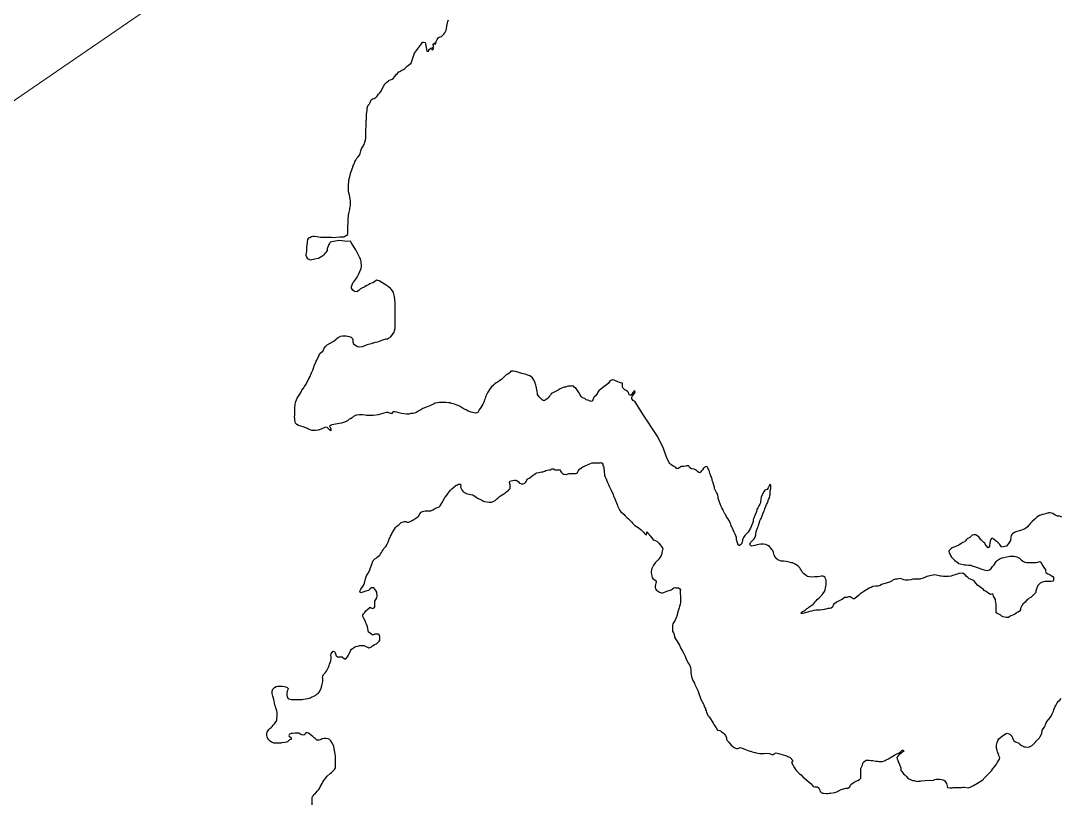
# Model space of a CAD drawing. Header units: metres. Extents: x 263924 to 318888, y 5017073 to 5064560.
# Drawn here: x 268781 to 273638, y 5035656 to 5039290 of the extents above; entities that cross this region are included whole.
import ezdxf

# ---------------------------------------------------------------- set-up
doc = ezdxf.new("R2010")
doc.units = ezdxf.units.M
doc.header["$LTSCALE"] = 38
doc.layers.add('1', color=7, linetype='Continuous', lineweight=25)
doc.layers.add('60', color=7, linetype='Continuous', lineweight=13)

msp = doc.modelspace()

# ---------------------------------------------------------------- linework, layer by layer
at = {"layer": '1'}
for points in [[(270768.38, 5039245.95), (270770.38, 5039253.95), (270772.38, 5039264.95), (270774.38, 5039272.95), (270775.38, 5039279.95), (270777.38, 5039286.95), (270780.38, 5039293.95)], [(270521.38, 5039020.95), (270529.38, 5039029.95), (270534.38, 5039036.95), (270540.38, 5039041.95), (270547.38, 5039050.95), (270552.38, 5039053.95), (270562.38, 5039058.95), (270569.38, 5039062.95), (270576.38, 5039067.95), (270587.38, 5039078.95), (270592.38, 5039082.95), (270605.38, 5039091.95), (270621.38, 5039138.95), (270654.38, 5039182.95), (270658.38, 5039189.95), (270663.38, 5039190.95), (270670.38, 5039188.95), (270672.38, 5039182.95), (270678.38, 5039147.95), (270688.38, 5039147.95), (270688.38, 5039155.95), (270700.38, 5039163.95), (270702.38, 5039154.95), (270709.38, 5039158.95), (270706.38, 5039166.95), (270711.38, 5039169.95), (270707.38, 5039179.95), (270716.38, 5039186.95), (270717.38, 5039179.95), (270720.38, 5039186.95), (270724.38, 5039196.95), (270727.38, 5039202.95), (270732.38, 5039209.95), (270736.38, 5039213.95), (270741.38, 5039214.95), (270747.38, 5039216.95), (270752.38, 5039220.95), (270758.38, 5039226.95), (270763.38, 5039233.95), (270768.38, 5039245.95)], [(270373.38, 5038691.96), (270377.38, 5038699.96), (270385.38, 5038712.96), (270387.38, 5038717.96), (270388.38, 5038722.96), (270390.38, 5038727.96), (270391.38, 5038732.96), (270393.38, 5038743.96), (270394.38, 5038755.96), (270394.38, 5038767.96), (270395.38, 5038811.96), (270395.38, 5038823.96), (270396.38, 5038829.96), (270396.38, 5038846.96), (270397.38, 5038852.96), (270399.38, 5038872.96), (270400.38, 5038881.96), (270401.38, 5038886.96), (270404.38, 5038895.96), (270410.38, 5038902.96), (270413.38, 5038907.96), (270417.38, 5038916.96), (270420.38, 5038921.96), (270425.38, 5038924.96), (270432.38, 5038927.96), (270442.38, 5038933.96), (270447.38, 5038937.96), (270453.38, 5038946.96), (270458.38, 5038953.96), (270463.38, 5038959.96), (270469.38, 5038970.96), (270473.38, 5038978.96), (270479.38, 5038988.96), (270484.38, 5038994.96), (270492.38, 5039002.96), (270498.38, 5039007.96), (270503.38, 5039012.96), (270508.38, 5039013.96), (270516.38, 5039016.96), (270521.38, 5039020.95)], [(270164.38, 5038282.96), (270173.38, 5038281.96), (270181.38, 5038279.96), (270233.38, 5038279.96), (270239.38, 5038278.96), (270272.38, 5038280.96), (270282.38, 5038280.96), (270291.38, 5038281.96), (270309.38, 5038292.96), (270309.38, 5038328.96), (270311.38, 5038346.96), (270311.38, 5038362.96), (270313.38, 5038382.96), (270315.38, 5038396.96), (270317.38, 5038402.96), (270318.38, 5038408.96), (270319.38, 5038415.96), (270321.38, 5038426.96), (270321.38, 5038448.96), (270319.38, 5038466.96), (270317.38, 5038476.96), (270313.38, 5038490.96), (270312.38, 5038495.96), (270312.38, 5038521.96), (270314.38, 5038539.96), (270316.38, 5038552.96), (270318.38, 5038561.96), (270322.38, 5038576.96), (270324.38, 5038586.96), (270332.38, 5038606.96), (270333.38, 5038611.96), (270340.38, 5038625.96), (270342.38, 5038630.96), (270347.38, 5038639.96), (270351.38, 5038647.96), (270356.38, 5038653.96), (270364.38, 5038662.96), (270367.38, 5038669.96), (270370.38, 5038682.96), (270373.38, 5038691.96)], [(270365.38, 5038183.95), (270362.38, 5038188.95), (270356.38, 5038201.95), (270347.38, 5038219.95), (270343.38, 5038225.95), (270333.38, 5038242.95), (270325.38, 5038254.95), (270322.38, 5038260.95), (270307.38, 5038259.96), (270267.38, 5038263.96), (270227.38, 5038256.96), (270223.38, 5038249.96), (270219.38, 5038241.96), (270213.38, 5038225.96), (270212.38, 5038216.96), (270207.38, 5038207.96), (270201.38, 5038202.96), (270197.38, 5038196.96), (270193.38, 5038191.96), (270187.38, 5038189.96), (270172.38, 5038180.96), (270163.38, 5038177.96), (270139.38, 5038173.96), (270134.38, 5038172.96), (270122.38, 5038178.96), (270117.38, 5038186.96), (270114.38, 5038193.96), (270114.38, 5038200.96), (270116.38, 5038205.96), (270118.38, 5038214.96), (270118.38, 5038235.96), (270119.38, 5038240.96), (270121.38, 5038257.96), (270123.38, 5038268.96), (270127.38, 5038275.96), (270132.38, 5038278.96), (270139.38, 5038282.96), (270145.38, 5038283.96), (270154.38, 5038283.96), (270164.38, 5038282.96)], [(270512.38, 5038036.95), (270508.38, 5038040.95), (270499.38, 5038047.95), (270494.38, 5038051.95), (270488.38, 5038055.95), (270481.38, 5038059.95), (270468.38, 5038068.95), (270455.38, 5038075.95), (270449.38, 5038077.95), (270444.38, 5038078.95), (270437.38, 5038074.95), (270427.38, 5038066.95), (270420.38, 5038064.95), (270412.38, 5038061.95), (270406.38, 5038057.95), (270398.38, 5038053.95), (270390.38, 5038048.95), (270385.38, 5038046.95), (270374.38, 5038041.95), (270368.38, 5038037.95), (270362.38, 5038032.95), (270357.38, 5038028.95), (270351.38, 5038024.95), (270341.38, 5038026.95), (270333.38, 5038031.95), (270326.38, 5038041.95), (270326.38, 5038049.95), (270329.38, 5038057.95), (270333.38, 5038065.95), (270338.38, 5038072.95), (270350.38, 5038088.95), (270356.38, 5038098.95), (270359.38, 5038104.95), (270366.38, 5038119.95), (270370.38, 5038129.95), (270371.38, 5038134.95), (270373.38, 5038140.95), (270372.38, 5038165.95), (270368.38, 5038177.95), (270365.38, 5038183.95)], [(270285.38, 5037818.95), (270301.38, 5037818.95), (270307.38, 5037817.95), (270316.38, 5037815.95), (270324.38, 5037812.95), (270330.38, 5037808.95), (270333.38, 5037799.95), (270333.38, 5037791.95), (270336.38, 5037781.95), (270342.38, 5037776.95), (270350.38, 5037771.95), (270355.38, 5037768.95), (270363.38, 5037767.95), (270378.38, 5037769.95), (270383.38, 5037770.95), (270396.38, 5037776.95), (270405.38, 5037780.95), (270420.38, 5037783.95), (270426.38, 5037785.95), (270431.38, 5037786.95), (270437.38, 5037788.95), (270449.38, 5037791.95), (270473.38, 5037799.95), (270478.38, 5037801.95), (270484.38, 5037802.95), (270489.38, 5037804.95), (270494.38, 5037805.95), (270499.38, 5037807.95), (270510.38, 5037814.95), (270525.38, 5037836.95), (270527.38, 5037841.95), (270530.38, 5037852.95), (270531.38, 5037859.95), (270531.38, 5037973.95), (270529.38, 5037988.95), (270527.38, 5038002.95), (270526.38, 5038008.95), (270523.38, 5038020.95), (270518.38, 5038029.95), (270512.38, 5038036.95)], [(270061.38, 5037432.96), (270060.38, 5037440.96), (270061.38, 5037448.96), (270061.38, 5037481.96), (270063.38, 5037499.96), (270066.38, 5037511.96), (270072.38, 5037527.96), (270081.38, 5037542.96), (270092.38, 5037558.96), (270095.38, 5037564.96), (270103.38, 5037576.96), (270107.38, 5037581.96), (270114.38, 5037593.96), (270127.38, 5037619.96), (270134.38, 5037632.96), (270137.38, 5037638.96), (270140.38, 5037645.96), (270146.38, 5037658.96), (270150.38, 5037672.96), (270152.38, 5037678.96), (270159.38, 5037695.96), (270161.38, 5037700.96), (270164.38, 5037705.96), (270169.38, 5037715.96), (270172.38, 5037720.96), (270174.38, 5037725.96), (270179.38, 5037735.96), (270187.38, 5037744.96), (270192.38, 5037745.96), (270196.38, 5037753.96), (270199.38, 5037760.96), (270205.38, 5037769.96), (270212.38, 5037776.96), (270241.38, 5037792.96), (270246.38, 5037795.95), (270255.38, 5037803.95), (270259.38, 5037807.95), (270264.38, 5037810.95), (270275.38, 5037816.95), (270285.38, 5037818.95)], [(271245.39, 5037529.94), (271240.39, 5037524.94), (271232.39, 5037518.94), (271227.39, 5037515.94), (271222.39, 5037516.94), (271217.39, 5037519.94), (271203.39, 5037533.94), (271196.39, 5037544.94), (271195.39, 5037549.94), (271194.39, 5037558.94), (271192.39, 5037566.94), (271191.39, 5037575.94), (271190.39, 5037580.94), (271187.39, 5037590.94), (271185.39, 5037595.94), (271184.39, 5037600.94), (271177.39, 5037614.94), (271172.39, 5037622.94), (271166.39, 5037627.94), (271159.39, 5037632.94), (271146.39, 5037636.94), (271138.39, 5037639.94), (271128.39, 5037641.94), (271123.39, 5037643.94), (271108.39, 5037647.94), (271103.39, 5037649.94), (271093.39, 5037651.95), (271082.39, 5037654.95), (271076.39, 5037654.95), (271071.39, 5037653.95), (271066.39, 5037647.95), (271062.39, 5037642.95), (271054.39, 5037638.95), (271048.39, 5037634.95), (271034.39, 5037620.95), (271027.39, 5037614.95), (271020.39, 5037609.95), (271012.39, 5037604.95), (271003.39, 5037599.95), (270996.39, 5037594.95)], [(271805.4, 5037238.94), (271796.4, 5037257.94), (271785.4, 5037293.94), (271757.4, 5037346.94), (271687.4, 5037452.94), (271652.4, 5037510.94), (271643.4, 5037517.94), (271637.4, 5037524.94), (271637.4, 5037532.94), (271639.4, 5037538.94), (271647.4, 5037548.94), (271652.4, 5037556.94), (271651.4, 5037561.94), (271645.4, 5037558.94), (271641.4, 5037554.94), (271637.4, 5037546.94), (271633.4, 5037541.94), (271625.4, 5037541.94), (271622.4, 5037547.94), (271621.4, 5037554.94), (271616.4, 5037559.94), (271610.4, 5037563.94), (271604.4, 5037566.94), (271594.4, 5037575.94), (271593.4, 5037581.94), (271593.4, 5037597.94), (271583.4, 5037599.94), (271578.4, 5037601.94), (271571.4, 5037604.94), (271554.4, 5037611.94), (271548.4, 5037613.94), (271543.4, 5037612.94), (271538.4, 5037610.94), (271534.4, 5037606.94), (271526.4, 5037596.94), (271516.4, 5037588.94), (271508.4, 5037583.94), (271490.4, 5037568.94), (271484.4, 5037564.94), (271480.4, 5037560.94)], [(270996.39, 5037594.95), (270990.39, 5037588.95), (270980.39, 5037580.95), (270974.39, 5037573.95), (270963.39, 5037555.95), (270953.39, 5037534.95), (270952.39, 5037529.95), (270948.39, 5037519.95), (270946.39, 5037513.95), (270944.39, 5037508.95), (270940.39, 5037500.95), (270936.39, 5037491.95), (270931.39, 5037484.95), (270923.39, 5037472.95), (270920.39, 5037466.95), (270916.39, 5037460.95), (270907.39, 5037457.95), (270899.39, 5037458.95), (270891.39, 5037460.95), (270886.39, 5037462.95), (270881.39, 5037463.95), (270872.39, 5037467.95), (270867.39, 5037469.95), (270862.39, 5037472.95), (270857.39, 5037474.95), (270848.39, 5037479.95), (270843.39, 5037482.95), (270834.39, 5037488.95), (270824.39, 5037493.95), (270819.39, 5037495.95), (270807.39, 5037499.95), (270794.39, 5037503.95), (270787.39, 5037505.95), (270780.39, 5037506.95), (270767.39, 5037507.95), (270737.39, 5037507.95), (270728.39, 5037506.95), (270718.39, 5037504.95), (270713.39, 5037501.95), (270698.39, 5037495.95)], [(271480.4, 5037560.94), (271478.4, 5037555.94), (271474.4, 5037548.94), (271465.4, 5037537.94), (271460.4, 5037533.94), (271457.4, 5037528.94), (271454.4, 5037520.94), (271453.4, 5037515.94), (271447.4, 5037512.94), (271441.4, 5037514.94), (271436.4, 5037516.94), (271430.4, 5037518.94), (271423.4, 5037520.94), (271416.4, 5037525.94), (271411.4, 5037528.94), (271404.4, 5037531.94), (271400.4, 5037535.94), (271395.4, 5037543.94), (271389.4, 5037553.94), (271385.4, 5037559.94), (271379.4, 5037567.94), (271376.4, 5037572.94), (271369.4, 5037577.94), (271363.4, 5037583.94), (271358.4, 5037585.94), (271353.4, 5037584.94), (271341.4, 5037584.94), (271334.4, 5037581.94), (271326.4, 5037579.94), (271320.4, 5037578.94), (271308.4, 5037574.94), (271302.4, 5037571.94), (271292.4, 5037565.94), (271280.39, 5037558.94), (271264.39, 5037550.94), (271260.39, 5037547.94), (271256.39, 5037542.94), (271254.39, 5037540.94), (271250.39, 5037535.94), (271245.39, 5037529.94)], [(270698.39, 5037495.95), (270692.39, 5037492.95), (270676.39, 5037486.95), (270670.39, 5037484.95), (270665.39, 5037481.95), (270660.39, 5037479.95), (270655.39, 5037476.95), (270646.39, 5037470.95), (270641.39, 5037468.95), (270636.39, 5037465.95), (270628.39, 5037460.95), (270620.39, 5037457.95), (270613.39, 5037455.95), (270604.38, 5037455.95), (270594.38, 5037453.95), (270584.38, 5037453.95), (270560.38, 5037456.95), (270553.38, 5037457.95), (270543.38, 5037460.95), (270537.38, 5037462.95), (270528.38, 5037464.95), (270522.38, 5037463.95), (270517.38, 5037459.95), (270514.38, 5037454.95), (270509.38, 5037455.95), (270497.38, 5037461.95), (270490.38, 5037460.95), (270477.38, 5037457.95), (270472.38, 5037456.95), (270462.38, 5037452.95), (270451.38, 5037450.95), (270427.38, 5037446.95), (270403.38, 5037446.95), (270397.38, 5037447.95), (270390.38, 5037448.95), (270377.38, 5037449.95), (270363.38, 5037449.95), (270350.38, 5037448.95), (270345.38, 5037446.95), (270336.38, 5037441.95)], [(270336.38, 5037441.95), (270329.38, 5037436.95), (270321.38, 5037431.95), (270316.38, 5037429.95), (270308.38, 5037422.95), (270299.38, 5037417.95), (270294.38, 5037415.95), (270289.38, 5037414.95), (270284.38, 5037412.95), (270279.38, 5037411.95), (270268.38, 5037409.95), (270244.38, 5037405.95), (270235.38, 5037403.95), (270228.38, 5037400.95), (270224.38, 5037396.95), (270228.38, 5037387.95), (270229.38, 5037382.95), (270229.38, 5037375.95), (270223.38, 5037379.95), (270218.38, 5037385.95), (270213.38, 5037390.95), (270206.38, 5037392.95), (270201.38, 5037391.95), (270191.38, 5037385.95), (270184.38, 5037382.95), (270171.38, 5037378.96), (270158.38, 5037376.96), (270149.38, 5037376.96), (270141.38, 5037377.96), (270133.38, 5037379.96), (270125.38, 5037383.96), (270120.38, 5037386.96), (270100.38, 5037394.96), (270090.38, 5037396.96), (270078.38, 5037400.96), (270071.38, 5037404.96), (270065.38, 5037411.96), (270063.38, 5037417.96), (270061.38, 5037424.96), (270061.38, 5037432.96)], [(271221.39, 5037184.94), (271229.39, 5037187.94), (271234.39, 5037189.94), (271241.39, 5037191.94), (271252.39, 5037192.94), (271257.39, 5037193.94), (271263.39, 5037197.94), (271270.39, 5037198.94), (271278.39, 5037192.94), (271301.39, 5037192.94), (271303.39, 5037186.94), (271306.39, 5037181.94), (271310.39, 5037177.94), (271316.39, 5037173.94), (271321.39, 5037172.94), (271329.39, 5037171.94), (271334.39, 5037172.94), (271343.39, 5037175.94), (271359.39, 5037176.94), (271373.39, 5037176.94), (271378.4, 5037177.94), (271383.4, 5037180.94), (271387.4, 5037189.94), (271389.4, 5037194.94), (271396.4, 5037199.94), (271402.4, 5037204.94), (271408.4, 5037207.94), (271443.4, 5037222.94), (271451.4, 5037225.94), (271463.4, 5037226.94), (271488.4, 5037226.94), (271493.4, 5037227.94), (271498.4, 5037224.94), (271500.4, 5037219.94), (271501.4, 5037213.94), (271504.4, 5037208.94), (271505.4, 5037203.94), (271506.4, 5037196.94), (271507.4, 5037191.94), (271507.4, 5037182.94)], [(272012.4, 5037143.94), (272011.4, 5037149.94), (272008.4, 5037157.94), (272006.4, 5037165.94), (272001.4, 5037177.94), (271999.4, 5037184.94), (271997.4, 5037189.94), (271995.4, 5037195.94), (271991.4, 5037201.94), (271989.4, 5037206.94), (271984.4, 5037208.94), (271975.4, 5037204.94), (271971.4, 5037200.94), (271967.4, 5037193.94), (271962.4, 5037188.94), (271958.4, 5037183.94), (271954.4, 5037179.94), (271949.4, 5037180.94), (271943.4, 5037185.94), (271939.4, 5037189.94), (271933.4, 5037193.94), (271928.4, 5037195.94), (271915.4, 5037198.94), (271908.4, 5037202.94), (271902.4, 5037212.94), (271893.4, 5037211.94), (271888.4, 5037210.94), (271879.4, 5037209.94), (271866.4, 5037209.94), (271861.4, 5037204.94), (271853.4, 5037199.94), (271848.4, 5037198.94), (271843.4, 5037200.94), (271840.4, 5037205.94), (271833.4, 5037209.94), (271825.4, 5037213.94), (271819.4, 5037217.94), (271814.4, 5037222.94), (271810.4, 5037227.94), (271805.4, 5037238.94)], [(270998.39, 5037050.95), (271005.39, 5037057.95), (271010.39, 5037061.95), (271018.39, 5037068.95), (271023.39, 5037072.95), (271030.39, 5037076.95), (271038.39, 5037080.95), (271043.39, 5037084.95), (271047.39, 5037088.95), (271052.39, 5037091.95), (271058.39, 5037095.95), (271063.39, 5037101.95), (271067.39, 5037106.95), (271068.39, 5037118.95), (271067.39, 5037124.95), (271065.39, 5037134.95), (271066.39, 5037139.95), (271073.39, 5037142.94), (271088.39, 5037145.94), (271094.39, 5037144.94), (271099.39, 5037143.94), (271106.39, 5037136.94), (271112.39, 5037131.94), (271120.39, 5037127.94), (271129.39, 5037127.94), (271136.39, 5037130.94), (271140.39, 5037134.94), (271144.39, 5037139.94), (271146.39, 5037144.94), (271147.39, 5037149.94), (271159.39, 5037155.94), (271170.39, 5037164.94), (271175.39, 5037167.94), (271180.39, 5037171.94), (271186.39, 5037175.94), (271193.39, 5037178.94), (271201.39, 5037180.94), (271208.39, 5037182.94), (271215.39, 5037183.94), (271221.39, 5037184.94)], [(271507.4, 5037182.94), (271508.4, 5037172.94), (271508.4, 5037165.94), (271512.4, 5037160.94), (271514.4, 5037154.94), (271522.4, 5037134.94), (271527.4, 5037124.94), (271529.4, 5037119.94), (271532.4, 5037114.94), (271535.4, 5037107.94), (271539.4, 5037098.94), (271549.4, 5037078.94), (271551.4, 5037072.94), (271557.4, 5037058.94), (271560.4, 5037050.94), (271562.4, 5037045.94), (271564.4, 5037039.94), (271567.4, 5037031.94), (271569.4, 5037025.94), (271574.4, 5037016.94), (271577.4, 5037009.94), (271580.4, 5037003.94), (271585.4, 5036996.94), (271591.4, 5036992.94), (271600.4, 5036984.94), (271604.4, 5036979.94), (271613.4, 5036970.94), (271620.4, 5036964.94), (271634.4, 5036950.94), (271639.4, 5036944.94), (271646.4, 5036937.94), (271651.4, 5036933.94), (271658.4, 5036928.94), (271670.4, 5036920.94), (271680.4, 5036912.94), (271690.4, 5036901.94), (271695.4, 5036895.94), (271700.4, 5036890.94), (271705.4, 5036889.94), (271707.4, 5036895.94)], [(270746.39, 5037032.95), (270750.39, 5037040.95), (270753.39, 5037047.95), (270761.39, 5037060.95), (270765.39, 5037066.95), (270772.39, 5037075.95), (270778.39, 5037084.95), (270783.39, 5037090.95), (270789.39, 5037098.95), (270795.39, 5037104.95), (270804.39, 5037112.95), (270816.39, 5037121.95), (270822.39, 5037123.95), (270827.39, 5037125.95), (270835.39, 5037126.95), (270837.39, 5037120.95), (270836.39, 5037112.95), (270838.39, 5037106.95), (270842.39, 5037099.95), (270847.39, 5037093.95), (270852.39, 5037088.95), (270860.39, 5037084.95), (270867.39, 5037081.95), (270876.39, 5037079.95), (270883.39, 5037078.95), (270894.39, 5037076.95), (270900.39, 5037071.95), (270907.39, 5037066.95), (270915.39, 5037061.95), (270921.39, 5037058.95), (270926.39, 5037055.95), (270938.39, 5037050.95), (270943.39, 5037047.95), (270949.39, 5037045.95), (270959.39, 5037043.95), (270970.39, 5037041.95), (270980.39, 5037042.95), (270985.39, 5037044.95), (270992.39, 5037047.95), (270998.39, 5037050.95)], [(272146.4, 5036844.93), (272139.4, 5036839.93), (272134.4, 5036840.93), (272131.4, 5036847.93), (272129.4, 5036856.93), (272126.4, 5036866.93), (272126.4, 5036872.93), (272125.4, 5036877.93), (272123.4, 5036885.93), (272119.4, 5036892.93), (272115.4, 5036901.93), (272109.4, 5036912.93), (272106.4, 5036920.93), (272103.4, 5036927.93), (272101.4, 5036932.93), (272097.4, 5036944.93), (272090.4, 5036958.93), (272085.4, 5036965.93), (272079.4, 5036974.93), (272075.4, 5036982.94), (272071.4, 5036987.94), (272067.4, 5036994.94), (272064.4, 5037000.94), (272061.4, 5037007.94), (272057.4, 5037015.94), (272054.4, 5037022.94), (272045.4, 5037046.94), (272043.4, 5037051.94), (272040.4, 5037059.94), (272039.4, 5037067.94), (272038.4, 5037074.94), (272035.4, 5037082.94), (272032.4, 5037087.94), (272029.4, 5037093.94), (272026.4, 5037100.94), (272023.4, 5037106.94), (272022.4, 5037111.94), (272019.4, 5037121.94), (272014.4, 5037136.94), (272012.4, 5037143.94)], [(272268.41, 5037036.93), (272271.41, 5037043.93), (272275.41, 5037054.93), (272279.41, 5037062.93), (272281.41, 5037071.93), (272282.41, 5037076.93), (272282.41, 5037088.93), (272283.41, 5037095.93), (272286.41, 5037106.93), (272286.41, 5037123.93), (272281.41, 5037124.93), (272278.41, 5037118.93), (272274.41, 5037109.93), (272268.41, 5037101.93), (272258.41, 5037098.93), (272252.41, 5037089.93), (272240.41, 5037065.93), (272239.41, 5037056.93), (272238.41, 5037044.93), (272237.41, 5037038.93), (272234.41, 5037032.93), (272230.41, 5037025.93), (272225.41, 5037016.93), (272221.41, 5037007.93), (272219.41, 5036998.93), (272217.41, 5036993.93), (272211.41, 5036979.93), (272206.41, 5036967.93), (272204.41, 5036961.93), (272203.41, 5036951.93), (272190.4, 5036921.93), (272180.4, 5036901.93), (272165.4, 5036886.93), (272161.4, 5036881.93), (272158.4, 5036876.93), (272154.4, 5036866.93), (272153.4, 5036860.93), (272151.4, 5036854.93), (272150.4, 5036849.93), (272146.4, 5036844.93)], [(270474.38, 5036819.95), (270478.38, 5036826.95), (270486.38, 5036835.95), (270491.38, 5036842.95), (270494.38, 5036849.95), (270497.38, 5036855.95), (270501.38, 5036864.95), (270503.38, 5036870.95), (270507.38, 5036877.95), (270509.38, 5036883.95), (270513.38, 5036890.95), (270515.38, 5036896.95), (270522.38, 5036908.95), (270532.38, 5036924.95), (270538.38, 5036929.95), (270543.38, 5036932.95), (270547.38, 5036936.95), (270554.38, 5036942.95), (270558.38, 5036946.95), (270574.38, 5036952.95), (270580.38, 5036951.95), (270587.38, 5036949.95), (270593.38, 5036948.95), (270598.38, 5036950.95), (270603.38, 5036953.95), (270610.38, 5036956.95), (270617.38, 5036960.95), (270631.38, 5036970.95), (270639.38, 5036977.95), (270645.38, 5036987.95), (270652.38, 5036995.95), (270658.38, 5036998.95), (270670.38, 5037002.95), (270697.39, 5037002.95), (270707.39, 5037006.95), (270714.39, 5037010.95), (270726.39, 5037017.95), (270734.39, 5037019.95), (270740.39, 5037024.95), (270746.39, 5037032.95)], [(272299.41, 5036806.93), (272295.41, 5036816.93), (272291.41, 5036820.93), (272287.41, 5036825.93), (272280.41, 5036834.93), (272271.41, 5036840.93), (272262.41, 5036844.93), (272251.41, 5036846.93), (272245.41, 5036846.93), (272239.41, 5036845.93), (272229.41, 5036844.93), (272222.4, 5036842.93), (272216.4, 5036841.93), (272211.4, 5036840.93), (272204.4, 5036838.93), (272196.4, 5036837.93), (272190.4, 5036839.93), (272187.4, 5036845.93), (272191.4, 5036853.93), (272197.4, 5036860.93), (272208.4, 5036870.93), (272212.41, 5036879.93), (272215.41, 5036889.93), (272218.41, 5036904.93), (272222.41, 5036918.93), (272225.41, 5036924.93), (272227.41, 5036929.93), (272229.41, 5036936.93), (272231.41, 5036944.93), (272235.41, 5036955.93), (272238.41, 5036961.93), (272241.41, 5036966.93), (272246.41, 5036978.93), (272249.41, 5036987.93), (272253.41, 5036998.93), (272256.41, 5037004.93), (272258.41, 5037010.93), (272260.41, 5037015.93), (272266.41, 5037031.93), (272268.41, 5037036.93)], [(273645.42, 5036972.92), (273636.42, 5036976.92), (273631.42, 5036977.92), (273625.42, 5036977.92), (273619.42, 5036979.92), (273614.42, 5036981.92), (273603.42, 5036989.92), (273597.42, 5036991.92), (273591.42, 5036992.92), (273585.42, 5036992.92), (273580.42, 5036991.92), (273573.42, 5036989.92), (273564.42, 5036986.92), (273556.42, 5036984.92), (273546.42, 5036981.92), (273541.42, 5036979.92), (273529.42, 5036971.92), (273519.42, 5036963.92), (273507.42, 5036951.92), (273499.42, 5036944.92), (273496.42, 5036939.92), (273492.42, 5036935.93), (273485.42, 5036926.93), (273476.42, 5036919.93), (273469.42, 5036915.93), (273453.42, 5036910.93), (273447.42, 5036908.93), (273436.42, 5036905.93), (273431.42, 5036903.93)], [(271707.4, 5036895.94), (271707.4, 5036903.94), (271716.4, 5036894.94), (271718.4, 5036889.94), (271722.4, 5036885.94), (271728.4, 5036877.94), (271735.4, 5036869.94), (271740.4, 5036865.94), (271746.4, 5036863.94), (271753.4, 5036859.94), (271762.4, 5036850.94), (271768.4, 5036843.94), (271773.4, 5036837.94), (271777.4, 5036832.94), (271781.4, 5036825.94), (271779.4, 5036819.94), (271777.4, 5036807.94), (271776.4, 5036802.94), (271773.4, 5036792.94), (271769.4, 5036785.94), (271759.4, 5036773.94), (271749.4, 5036762.94), (271745.4, 5036758.94), (271737.4, 5036747.94), (271734.4, 5036742.94), (271730.4, 5036732.94), (271728.4, 5036724.94), (271727.4, 5036718.94), (271727.4, 5036712.94), (271728.4, 5036705.94), (271729.4, 5036697.94), (271731.4, 5036690.94), (271735.4, 5036685.94), (271746.4, 5036678.94), (271750.4, 5036674.94), (271750.4, 5036668.94), (271749.4, 5036663.94), (271747.4, 5036658.94), (271745.4, 5036650.94), (271745.4, 5036643.94)], [(273220.42, 5036881.93), (273215.42, 5036877.93), (273210.42, 5036874.93), (273205.42, 5036872.93), (273199.42, 5036866.93), (273195.42, 5036861.93), (273190.42, 5036857.93), (273183.42, 5036853.93), (273178.42, 5036850.93), (273170.42, 5036845.93), (273164.42, 5036841.93), (273138.42, 5036830.93), (273133.42, 5036828.93), (273128.42, 5036825.93), (273119.42, 5036816.93), (273118.42, 5036811.93), (273119.42, 5036805.93), (273123.42, 5036798.93), (273126.42, 5036792.93), (273130.42, 5036785.93), (273144.42, 5036771.93), (273150.42, 5036767.93), (273155.42, 5036763.93), (273165.42, 5036756.93), (273171.42, 5036754.93), (273184.42, 5036750.93), (273191.42, 5036749.93), (273198.42, 5036749.93), (273210.42, 5036748.93), (273221.42, 5036747.93), (273226.42, 5036745.93), (273232.42, 5036743.93), (273237.42, 5036741.93), (273242.42, 5036740.93), (273251.42, 5036736.93), (273262.42, 5036732.93), (273267.42, 5036730.93), (273276.42, 5036728.93), (273283.42, 5036726.93), (273289.42, 5036724.93)], [(273431.42, 5036903.93), (273424.42, 5036900.93), (273417.42, 5036895.93), (273412.42, 5036891.93), (273409.42, 5036886.93), (273407.42, 5036880.93), (273407.42, 5036874.93), (273406.42, 5036868.93), (273405.42, 5036863.93), (273397.42, 5036848.93), (273387.42, 5036836.93), (273385.42, 5036836.93), (273364.42, 5036832.93), (273362.42, 5036834.93), (273356.42, 5036844.93), (273347.42, 5036853.93), (273338.42, 5036860.93), (273334.42, 5036864.93), (273327.42, 5036869.93), (273322.42, 5036873.93), (273317.42, 5036872.93), (273311.42, 5036861.93), (273309.42, 5036851.93), (273308.42, 5036841.93), (273307.42, 5036833.93), (273302.42, 5036828.93), (273292.42, 5036840.93), (273288.42, 5036845.93), (273285.42, 5036850.93), (273281.42, 5036854.93), (273272.42, 5036862.93), (273267.42, 5036866.93), (273262.42, 5036873.93), (273260.42, 5036878.93), (273254.42, 5036882.93), (273249.42, 5036886.93), (273244.42, 5036889.93), (273234.42, 5036889.93), (273226.42, 5036887.93), (273220.42, 5036881.93)], [(270446.38, 5036601.95), (270445.38, 5036621.95), (270440.38, 5036630.95), (270436.38, 5036635.95), (270430.38, 5036641.95), (270425.38, 5036642.95), (270419.38, 5036641.95), (270412.38, 5036635.95), (270406.38, 5036629.95), (270400.38, 5036628.95), (270393.38, 5036626.95), (270384.38, 5036623.95), (270374.38, 5036620.95), (270369.38, 5036619.95), (270366.38, 5036624.95), (270367.38, 5036629.95), (270370.38, 5036635.95), (270377.38, 5036646.95), (270384.38, 5036655.95), (270387.38, 5036663.95), (270390.38, 5036678.95), (270392.38, 5036683.95), (270396.38, 5036697.95), (270401.38, 5036706.95), (270405.38, 5036712.95), (270411.38, 5036722.95), (270413.38, 5036727.95), (270414.38, 5036732.95), (270420.38, 5036747.95), (270423.38, 5036755.95), (270425.38, 5036761.95), (270428.38, 5036769.95), (270436.38, 5036777.95), (270442.38, 5036781.95), (270447.38, 5036785.95), (270459.38, 5036795.95), (270462.38, 5036800.95), (270466.38, 5036806.95), (270470.38, 5036813.95), (270474.38, 5036819.95)], [(272526.41, 5036609.93), (272529.41, 5036614.93), (272536.41, 5036625.93), (272540.41, 5036633.93), (272542.41, 5036641.93), (272544.41, 5036656.93), (272544.41, 5036678.93), (272542.41, 5036684.93), (272539.41, 5036690.93), (272534.41, 5036695.93), (272529.41, 5036696.93), (272522.41, 5036696.93), (272515.41, 5036695.93), (272506.41, 5036693.93), (272491.41, 5036693.93), (272477.41, 5036692.93), (272466.41, 5036693.93), (272457.41, 5036695.93), (272452.41, 5036698.93), (272444.41, 5036704.93), (272438.41, 5036709.93), (272434.41, 5036713.93), (272429.41, 5036722.93), (272425.41, 5036729.93), (272421.41, 5036735.93), (272415.41, 5036742.93), (272407.41, 5036748.93), (272400.41, 5036753.93), (272387.41, 5036758.93), (272382.41, 5036759.93), (272371.41, 5036762.93), (272365.41, 5036763.93), (272358.41, 5036764.93), (272346.41, 5036766.93), (272341.41, 5036767.93), (272334.41, 5036767.93), (272318.41, 5036772.93), (272309.41, 5036780.93), (272302.41, 5036794.93), (272299.41, 5036806.93)], [(273289.42, 5036724.93), (273300.42, 5036723.93), (273307.42, 5036726.93), (273315.42, 5036732.93), (273322.42, 5036741.93), (273329.42, 5036749.93), (273338.42, 5036765.93), (273343.42, 5036770.93), (273357.42, 5036778.93), (273367.42, 5036782.93), (273374.42, 5036784.93), (273402.42, 5036790.93), (273423.42, 5036790.93), (273436.42, 5036787.93), (273441.42, 5036784.93), (273448.42, 5036780.93), (273456.42, 5036772.93), (273463.42, 5036766.93), (273472.42, 5036761.93), (273480.42, 5036760.93), (273526.42, 5036760.93), (273534.42, 5036762.93), (273542.42, 5036765.92), (273547.42, 5036762.92), (273557.42, 5036744.92), (273562.42, 5036736.92), (273570.42, 5036726.92), (273570.42, 5036720.92), (273571.42, 5036714.92), (273576.42, 5036711.92), (273580.42, 5036707.92), (273587.42, 5036705.92), (273595.42, 5036699.92), (273603.42, 5036695.92), (273606.42, 5036690.92), (273606.42, 5036681.92), (273605.42, 5036673.92), (273595.42, 5036672.92), (273567.42, 5036672.92), (273558.42, 5036670.93)], [(272998.41, 5036687.93), (272987.41, 5036684.93), (272982.41, 5036683.93), (272959.41, 5036683.93), (272950.41, 5036682.93), (272945.41, 5036681.93), (272940.41, 5036679.93), (272928.41, 5036678.93), (272913.41, 5036678.93), (272907.41, 5036679.93), (272899.41, 5036683.93), (272891.41, 5036685.93), (272876.41, 5036683.93), (272869.41, 5036682.93), (272863.41, 5036681.93), (272858.41, 5036679.93), (272853.41, 5036675.93), (272841.41, 5036669.93), (272814.41, 5036661.93), (272808.41, 5036659.93), (272803.41, 5036657.93), (272796.41, 5036653.93), (272786.41, 5036649.93), (272777.41, 5036649.93), (272762.41, 5036648.93), (272755.41, 5036644.93), (272748.41, 5036641.93), (272733.41, 5036632.93), (272725.41, 5036627.93), (272720.41, 5036624.93), (272711.41, 5036618.93), (272704.41, 5036613.93), (272696.41, 5036606.93), (272689.41, 5036601.93), (272677.41, 5036591.93), (272671.41, 5036590.93), (272666.41, 5036593.93), (272661.41, 5036597.93), (272656.41, 5036600.93), (272648.41, 5036600.93)], [(273327.42, 5036603.93), (273325.42, 5036609.93), (273323.42, 5036614.93), (273313.42, 5036610.93), (273300.42, 5036619.93), (273292.42, 5036624.93), (273283.42, 5036630.93), (273279.42, 5036634.93), (273268.42, 5036642.93), (273263.42, 5036646.93), (273251.42, 5036655.93), (273243.42, 5036664.93), (273236.42, 5036674.93), (273229.42, 5036678.93), (273211.42, 5036686.93), (273206.42, 5036690.93), (273199.42, 5036697.93), (273194.42, 5036703.93), (273189.42, 5036705.93), (273183.42, 5036710.93), (273165.42, 5036708.93), (273156.42, 5036706.93), (273151.42, 5036704.93), (273143.42, 5036701.93), (273135.42, 5036699.93), (273128.42, 5036697.93), (273116.42, 5036695.93), (273107.42, 5036694.93), (273099.42, 5036694.93), (273092.42, 5036695.93), (273084.42, 5036696.93), (273079.42, 5036697.93), (273073.42, 5036698.93), (273066.41, 5036699.93), (273051.41, 5036702.93), (273045.41, 5036701.93), (273036.41, 5036699.93), (273015.41, 5036694.93), (273008.41, 5036692.93), (272998.41, 5036687.93)], [(271745.4, 5036643.94), (271747.4, 5036637.94), (271751.4, 5036631.94), (271761.4, 5036624.94), (271766.4, 5036622.94), (271774.4, 5036618.94), (271780.4, 5036618.94), (271786.4, 5036620.94), (271800.4, 5036626.94), (271805.4, 5036628.94), (271811.4, 5036629.94), (271820.4, 5036633.94), (271825.4, 5036636.94), (271832.4, 5036641.94), (271838.4, 5036643.94), (271843.4, 5036642.94), (271854.4, 5036642.94), (271859.4, 5036638.94), (271863.4, 5036632.94), (271862.4, 5036627.94), (271862.4, 5036619.94), (271863.4, 5036601.94), (271863.4, 5036571.94), (271862.4, 5036565.94), (271859.4, 5036555.94), (271857.4, 5036549.94), (271856.4, 5036543.94), (271853.4, 5036535.94), (271850.4, 5036525.94), (271849.4, 5036520.94), (271846.4, 5036510.94), (271844.4, 5036503.94), (271842.4, 5036498.94), (271839.4, 5036491.94), (271833.4, 5036481.94), (271828.4, 5036473.94), (271827.4, 5036467.94), (271826.4, 5036456.94), (271826.4, 5036439.94), (271831.4, 5036432.94)], [(273558.42, 5036670.93), (273550.42, 5036667.93), (273545.42, 5036663.93), (273538.42, 5036658.93), (273534.42, 5036652.93), (273528.42, 5036640.93), (273525.42, 5036632.93), (273524.42, 5036627.93), (273524.42, 5036620.93), (273518.42, 5036613.93), (273510.42, 5036606.93), (273506.42, 5036602.93), (273500.42, 5036597.93), (273493.42, 5036593.93), (273486.42, 5036588.93), (273480.42, 5036582.93), (273474.42, 5036575.93), (273464.42, 5036566.93), (273459.42, 5036560.93), (273455.42, 5036552.93), (273453.42, 5036546.93), (273452.42, 5036539.93), (273448.42, 5036533.93), (273442.42, 5036528.93), (273437.42, 5036526.93), (273432.42, 5036523.93), (273424.42, 5036518.93), (273408.42, 5036511.93), (273402.42, 5036508.93), (273397.42, 5036504.93), (273386.42, 5036503.93), (273372.42, 5036506.93), (273366.42, 5036508.93), (273360.42, 5036514.93), (273342.42, 5036523.93), (273338.42, 5036528.93), (273338.42, 5036564.93), (273336.42, 5036582.93), (273335.42, 5036587.93), (273327.42, 5036603.93)], [(270414.38, 5036363.95), (270419.38, 5036367.95), (270425.38, 5036371.95), (270433.38, 5036376.95), (270438.38, 5036379.95), (270443.38, 5036381.95), (270456.38, 5036392.95), (270458.38, 5036397.95), (270459.38, 5036406.95), (270459.38, 5036414.95), (270455.38, 5036422.95), (270451.38, 5036426.95), (270441.38, 5036426.95), (270436.38, 5036425.95), (270429.38, 5036422.95), (270423.38, 5036422.95), (270418.38, 5036427.95), (270406.38, 5036435.95), (270401.38, 5036460.95), (270399.38, 5036465.95), (270396.38, 5036472.95), (270393.38, 5036478.95), (270391.38, 5036484.95), (270384.38, 5036498.95), (270380.38, 5036508.95), (270379.38, 5036515.95), (270382.38, 5036521.95), (270388.38, 5036527.95), (270394.38, 5036534.95), (270404.38, 5036544.95), (270413.38, 5036551.95), (270418.38, 5036549.95), (270425.38, 5036546.95), (270433.38, 5036548.95), (270435.38, 5036553.95), (270435.38, 5036571.95), (270436.38, 5036580.95), (270440.38, 5036588.95), (270444.38, 5036595.95), (270446.38, 5036601.95)], [(272648.41, 5036600.93), (272640.41, 5036597.93), (272630.41, 5036596.93), (272619.41, 5036588.93), (272614.41, 5036585.93), (272608.41, 5036582.93), (272596.41, 5036577.93), (272591.41, 5036573.93), (272578.41, 5036564.93), (272574.41, 5036552.93), (272567.41, 5036547.93), (272560.41, 5036546.93), (272552.41, 5036545.93), (272536.41, 5036541.93), (272514.41, 5036538.93), (272499.41, 5036538.93), (272487.41, 5036536.93), (272476.41, 5036533.93), (272466.41, 5036531.93), (272458.41, 5036528.93), (272451.41, 5036526.93), (272441.41, 5036523.93), (272434.41, 5036522.93), (272427.41, 5036522.93), (272429.41, 5036528.93), (272436.41, 5036532.93), (272441.41, 5036534.93), (272446.41, 5036538.93), (272453.41, 5036543.93), (272458.41, 5036547.93), (272464.41, 5036551.93), (272477.41, 5036561.93), (272483.41, 5036566.93), (272488.41, 5036570.93), (272492.41, 5036575.93), (272498.41, 5036581.93), (272503.41, 5036587.93), (272511.41, 5036595.93), (272517.41, 5036600.93), (272526.41, 5036609.93)], [(271831.4, 5036432.94), (271832.4, 5036430.94), (271835.4, 5036415.94), (271836.4, 5036411.94), (271841.4, 5036403.94), (271846.4, 5036394.94), (271851.4, 5036387.94), (271854.4, 5036382.94), (271859.4, 5036374.94), (271864.4, 5036362.94), (271872.4, 5036349.94), (271878.4, 5036338.94), (271885.4, 5036323.94), (271887.4, 5036318.94), (271890.4, 5036311.94), (271900.4, 5036290.94), (271905.4, 5036282.94), (271910.4, 5036270.94), (271912.4, 5036261.94), (271912.4, 5036246.94), (271913.4, 5036236.94), (271917.4, 5036222.94), (271920.4, 5036214.94), (271922.4, 5036209.94), (271929.4, 5036197.94), (271931.4, 5036191.94), (271934.4, 5036185.94), (271944.4, 5036162.94), (271951.4, 5036143.94), (271956.4, 5036132.94), (271960.4, 5036118.94), (271963.4, 5036113.94), (271967.4, 5036107.94), (271969.4, 5036101.94), (271972.4, 5036096.94), (271976.4, 5036084.94), (271980.4, 5036078.94), (271981.4, 5036072.94), (271983.4, 5036068.94), (271985.4, 5036062.94)], [(270192.38, 5036230.95), (270195.38, 5036237.95), (270205.38, 5036247.95), (270210.38, 5036253.95), (270216.38, 5036265.95), (270220.38, 5036274.95), (270222.38, 5036279.95), (270224.38, 5036286.95), (270229.38, 5036301.95), (270232.38, 5036314.95), (270231.38, 5036319.95), (270230.38, 5036328.95), (270231.38, 5036333.95), (270234.38, 5036339.95), (270241.38, 5036346.95), (270247.38, 5036345.95), (270250.38, 5036339.95), (270254.38, 5036325.95), (270259.38, 5036319.95), (270269.38, 5036319.95), (270275.38, 5036320.95), (270282.38, 5036320.95), (270294.38, 5036310.95), (270300.38, 5036311.95), (270308.38, 5036319.95), (270313.38, 5036328.95), (270316.38, 5036334.95), (270321.38, 5036348.95), (270326.38, 5036355.95), (270340.38, 5036365.95), (270347.38, 5036368.95), (270356.38, 5036370.95), (270363.38, 5036372.95), (270370.38, 5036373.95), (270380.38, 5036373.95), (270385.38, 5036372.95), (270397.38, 5036367.95), (270402.38, 5036365.95), (270407.38, 5036362.95), (270414.38, 5036363.95)], [(269955.38, 5036159.95), (269959.38, 5036168.95), (269967.38, 5036176.95), (269975.38, 5036181.95), (269982.38, 5036182.95), (270003.38, 5036182.95), (270014.38, 5036181.95), (270020.38, 5036180.95), (270026.38, 5036177.95), (270030.38, 5036171.95), (270029.38, 5036166.95), (270026.38, 5036159.95), (270024.38, 5036148.95), (270024.38, 5036139.95), (270029.38, 5036127.95), (270034.38, 5036123.95), (270045.38, 5036120.95), (270085.38, 5036120.95), (270095.38, 5036121.95), (270102.38, 5036122.95), (270111.38, 5036123.95), (270124.38, 5036125.95), (270129.38, 5036126.95), (270135.38, 5036128.95), (270140.38, 5036131.95), (270154.38, 5036137.95), (270159.38, 5036140.95), (270165.38, 5036145.95), (270171.38, 5036149.95), (270176.38, 5036155.95), (270182.38, 5036166.95), (270185.38, 5036173.95), (270186.38, 5036178.95), (270190.38, 5036192.95), (270191.38, 5036198.95), (270193.38, 5036204.95), (270193.38, 5036210.95), (270192.38, 5036218.95), (270191.38, 5036223.95), (270192.38, 5036230.95)], [(270028.38, 5035923.95), (270022.38, 5035922.95), (270013.38, 5035920.95), (270000, 5035918.68), (269996.38, 5035917.95), (269987.38, 5035917.95), (269970.38, 5035916.95), (269963.38, 5035917.95), (269957.38, 5035920.95), (269952.38, 5035922.95), (269946.38, 5035926.95), (269940.38, 5035932.95), (269935.38, 5035939.95), (269932.38, 5035945.95), (269931.38, 5035954.95), (269931.38, 5035962.95), (269933.38, 5035968.95), (269937.38, 5035975.95), (269940.38, 5035980.95), (269946.38, 5035987.95), (269951.38, 5035990.95), (269956.38, 5035995.95), (269960.38, 5036000.95), (269966.38, 5036007.95), (269970.38, 5036012.95), (269978.38, 5036023.95), (269978.38, 5036032.95), (269979.38, 5036045.95), (269979.38, 5036062.95), (269978.38, 5036068.95), (269972.38, 5036082.95), (269971.38, 5036087.95), (269968.38, 5036094.95), (269967.38, 5036106.95), (269965.38, 5036112.95), (269963.38, 5036120.95), (269960.38, 5036131.95), (269959.38, 5036136.95), (269955.38, 5036149.95), (269955.38, 5036159.95)], [(273470.42, 5035900.93), (273476.42, 5035899.93), (273485.42, 5035898.93), (273494.42, 5035899.93), (273508.42, 5035907.93), (273521.42, 5035920.93), (273526.42, 5035926.93), (273537.42, 5035937.93), (273541.42, 5035942.93), (273545.42, 5035948.93), (273551.42, 5035958.93), (273552.42, 5035963.93), (273554.42, 5035975.93), (273559.42, 5035983.93), (273564.42, 5035992.93), (273567.42, 5035998.93), (273569.42, 5036004.93), (273572.42, 5036011.93), (273577.42, 5036020.93), (273592.42, 5036038.93), (273595.42, 5036043.93), (273601.42, 5036054.93), (273604.42, 5036059.93), (273607.42, 5036066.93), (273608.42, 5036072.93), (273610.42, 5036077.93), (273613.42, 5036082.93), (273615.42, 5036087.93), (273618.42, 5036093.93), (273620.42, 5036099.93), (273624.42, 5036105.93), (273630.42, 5036112.93), (273636.42, 5036117.93), (273642.42, 5036125.93)], [(271985.4, 5036062.94), (271989.4, 5036053.94), (271992.4, 5036046.94), (271997.4, 5036040.94), (272004.4, 5036030.94), (272012.4, 5036018.94), (272016.4, 5036010.94), (272020.4, 5036004.94), (272024.4, 5035997.94), (272031.4, 5035988.94), (272037.4, 5035978.94), (272047.4, 5035975.94), (272050.4, 5035974.94), (272056.4, 5035969.94), (272063.4, 5035965.94), (272068.4, 5035960.94), (272074.4, 5035952.94), (272079.4, 5035941.94), (272079.4, 5035935.94), (272082.4, 5035929.94), (272089.4, 5035921.94), (272093.4, 5035917.94), (272101.4, 5035907.94), (272106.4, 5035902.94), (272115.4, 5035896.94), (272120.4, 5035894.94), (272125.4, 5035891.94), (272132.4, 5035891.94), (272137.4, 5035893.94), (272142.4, 5035896.94), (272152.4, 5035894.94), (272164.4, 5035889.94), (272178.4, 5035883.93), (272195.4, 5035878.93), (272203.4, 5035875.93), (272212.4, 5035873.93), (272217.4, 5035871.93), (272234.41, 5035868.93), (272255.41, 5035868.93), (272265.41, 5035870.93)], [(270248.38, 5035875.95), (270247.38, 5035882.95), (270246.38, 5035890.95), (270244.38, 5035901.95), (270241.38, 5035908.95), (270234.38, 5035919.95), (270229.38, 5035927.95), (270224.38, 5035933.95), (270218.38, 5035937.95), (270207.38, 5035939.95), (270199.38, 5035939.95), (270190.38, 5035937.95), (270184.38, 5035934.95), (270176.38, 5035931.95), (270171.38, 5035930.95), (270164.38, 5035931.95), (270157.38, 5035938.95), (270152.38, 5035942.95), (270145.38, 5035947.95), (270141.38, 5035951.95), (270132.38, 5035959.95), (270125.38, 5035964.95), (270115.38, 5035966.95), (270108.38, 5035958.95), (270103.38, 5035954.95), (270095.38, 5035955.95), (270090.38, 5035957.95), (270080.38, 5035963.95), (270061.38, 5035963.95), (270050.38, 5035962.95), (270044.38, 5035961.95), (270037.38, 5035959.95), (270034.38, 5035953.95), (270035.38, 5035948.95), (270041.38, 5035944.95), (270045.38, 5035940.95), (270044.38, 5035934.95), (270036.38, 5035932.95), (270032.38, 5035928.95), (270028.38, 5035923.95)], [(273322.42, 5035795.93), (273330.42, 5035805.93), (273336.42, 5035813.93), (273340.42, 5035819.93), (273343.42, 5035825.93), (273351.42, 5035837.93), (273355.42, 5035842.93), (273356.42, 5035848.93), (273353.42, 5035854.93), (273351.42, 5035861.93), (273348.42, 5035868.93), (273345.42, 5035876.93), (273343.42, 5035882.93), (273340.42, 5035893.93), (273340.42, 5035901.93), (273341.42, 5035908.93), (273342.42, 5035913.93), (273343.42, 5035920.93), (273346.42, 5035929.93), (273351.42, 5035937.93), (273361.42, 5035945.93), (273367.42, 5035949.93), (273377.42, 5035957.93), (273385.42, 5035962.93), (273390.42, 5035963.93), (273395.42, 5035962.93), (273402.42, 5035958.93), (273407.42, 5035954.93), (273412.42, 5035949.93), (273414.42, 5035944.93), (273416.42, 5035938.93), (273418.42, 5035933.93), (273421.42, 5035927.93), (273429.42, 5035923.93), (273434.42, 5035921.93), (273444.42, 5035916.93), (273449.42, 5035912.93), (273457.42, 5035906.93), (273465.42, 5035902.93), (273470.42, 5035900.93)], [(270142.38, 5035628.95), (270142.38, 5035661.95), (270144.38, 5035667.95), (270148.38, 5035672.95), (270151.38, 5035677.95), (270156.38, 5035680.95), (270166.38, 5035692.95), (270173.38, 5035700.95), (270178.38, 5035708.95), (270182.38, 5035716.95), (270185.38, 5035721.95), (270189.38, 5035729.95), (270192.38, 5035734.95), (270197.38, 5035742.95), (270202.38, 5035749.95), (270206.38, 5035754.95), (270213.38, 5035762.95), (270226.38, 5035775.95), (270233.38, 5035780.95), (270247.38, 5035794.95), (270251.38, 5035801.95), (270252.38, 5035808.95), (270252.38, 5035855.95), (270250.38, 5035867.95), (270248.38, 5035875.95)], [(272265.41, 5035870.93), (272279.41, 5035868.93), (272291.41, 5035864.93), (272296.41, 5035863.93), (272301.41, 5035865.93), (272303.41, 5035868.93), (272310.41, 5035872.93), (272355.41, 5035859.93), (272376.41, 5035849.93), (272389.41, 5035836.93), (272382.41, 5035826.93), (272397.41, 5035802.93), (272401.41, 5035793.93), (272406.41, 5035787.93), (272419.41, 5035774.93), (272427.41, 5035768.93), (272435.41, 5035760.93), (272474.41, 5035726.93), (272479.41, 5035720.93), (272483.41, 5035714.93), (272491.41, 5035713.93), (272497.41, 5035713.93), (272502.41, 5035712.93), (272507.41, 5035710.93), (272512.41, 5035704.93), (272514.41, 5035697.93), (272517.41, 5035691.93), (272521.41, 5035686.93), (272527.41, 5035683.93), (272534.41, 5035683.93), (272545.41, 5035682.93), (272552.41, 5035682.93), (272558.41, 5035683.93), (272565.41, 5035683.93), (272585.41, 5035686.93), (272590.41, 5035688.93), (272597.41, 5035691.93), (272602.41, 5035694.93), (272614.41, 5035700.93), (272620.41, 5035702.93)], [(272620.41, 5035702.93), (272625.41, 5035703.93), (272631.41, 5035705.93), (272637.41, 5035706.93), (272646.41, 5035707.93), (272651.41, 5035709.93), (272655.41, 5035713.93), (272657.41, 5035718.93), (272660.41, 5035723.93), (272664.41, 5035727.93), (272670.41, 5035732.93), (272675.41, 5035735.93), (272681.41, 5035738.93), (272687.41, 5035740.93), (272693.41, 5035743.93), (272700.41, 5035747.93), (272706.41, 5035753.93), (272707.41, 5035758.93), (272706.41, 5035763.93), (272706.41, 5035787.93), (272707.41, 5035798.93), (272711.41, 5035808.93), (272714.41, 5035814.93), (272716.41, 5035821.93), (272717.41, 5035826.93), (272721.41, 5035830.93), (272726.41, 5035834.93), (272732.41, 5035837.93), (272746.41, 5035837.93), (272755.41, 5035835.93), (272763.41, 5035835.93), (272776.41, 5035833.93), (272784.41, 5035832.93), (272790.41, 5035831.93), (272806.41, 5035831.93), (272812.41, 5035833.93), (272820.41, 5035836.93), (272825.41, 5035838.93), (272835.41, 5035844.93), (272849.41, 5035852.93)], [(272849.41, 5035852.93), (272854.41, 5035855.93), (272860.41, 5035859.93), (272865.41, 5035862.93), (272874.41, 5035866.93), (272879.41, 5035869.93), (272884.41, 5035870.93), (272894.41, 5035878.93), (272898.41, 5035883.93), (272904.41, 5035885.93), (272907.41, 5035880.93), (272901.41, 5035875.93), (272896.41, 5035871.93), (272884.41, 5035861.93), (272879.41, 5035856.93), (272875.41, 5035850.93), (272876.41, 5035843.93), (272879.41, 5035835.93), (272883.41, 5035826.93), (272886.41, 5035821.93), (272889.41, 5035813.93), (272892.41, 5035806.93), (272893.41, 5035801.93), (272893.41, 5035794.93), (272894.41, 5035789.93), (272898.41, 5035785.93), (272903.41, 5035778.93), (272906.41, 5035773.93), (272912.41, 5035768.93), (272919.41, 5035761.93), (272926.41, 5035753.93), (272931.41, 5035750.93), (272936.41, 5035748.93), (272942.41, 5035745.93), (272947.41, 5035743.93), (272956.42, 5035742.93), (272961.42, 5035741.93), (272966.42, 5035739.93), (272971.42, 5035738.93), (272976.42, 5035739.93)], [(272976.42, 5035739.93), (272983.42, 5035739.93), (272989.42, 5035740.93), (273025.42, 5035744.93), (273036.42, 5035742.93), (273046.42, 5035744.93), (273052.42, 5035747.93), (273059.42, 5035749.93), (273066.42, 5035748.93), (273074.42, 5035748.93), (273083.42, 5035747.93), (273089.42, 5035746.93), (273094.42, 5035744.93), (273099.42, 5035741.93), (273103.42, 5035733.93), (273106.42, 5035728.93), (273108.42, 5035722.93), (273109.42, 5035716.93), (273112.42, 5035709.93), (273123.42, 5035708.93), (273133.42, 5035708.93), (273138.42, 5035709.93), (273172.42, 5035709.93), (273177.42, 5035710.93), (273183.42, 5035711.93), (273190.42, 5035711.93), (273208.42, 5035708.93), (273213.42, 5035709.93), (273218.42, 5035711.93), (273223.42, 5035714.93), (273233.42, 5035719.93), (273252.42, 5035730.93), (273271.42, 5035743.93), (273279.42, 5035748.93), (273281.42, 5035751.93), (273298.42, 5035769.93), (273303.42, 5035773.93), (273313.42, 5035783.93), (273317.42, 5035788.93), (273322.42, 5035795.93)]]:
    msp.add_lwpolyline(points, dxfattribs=at)
at = {"layer": '60'}
msp.add_lwpolyline([(263924.21, 5035614.77), (306189.63, 5064559.85), (318887.94, 5046017.87), (276622.52, 5017072.78)], close=True, dxfattribs=at)

doc.saveas('drawing.dxf')
